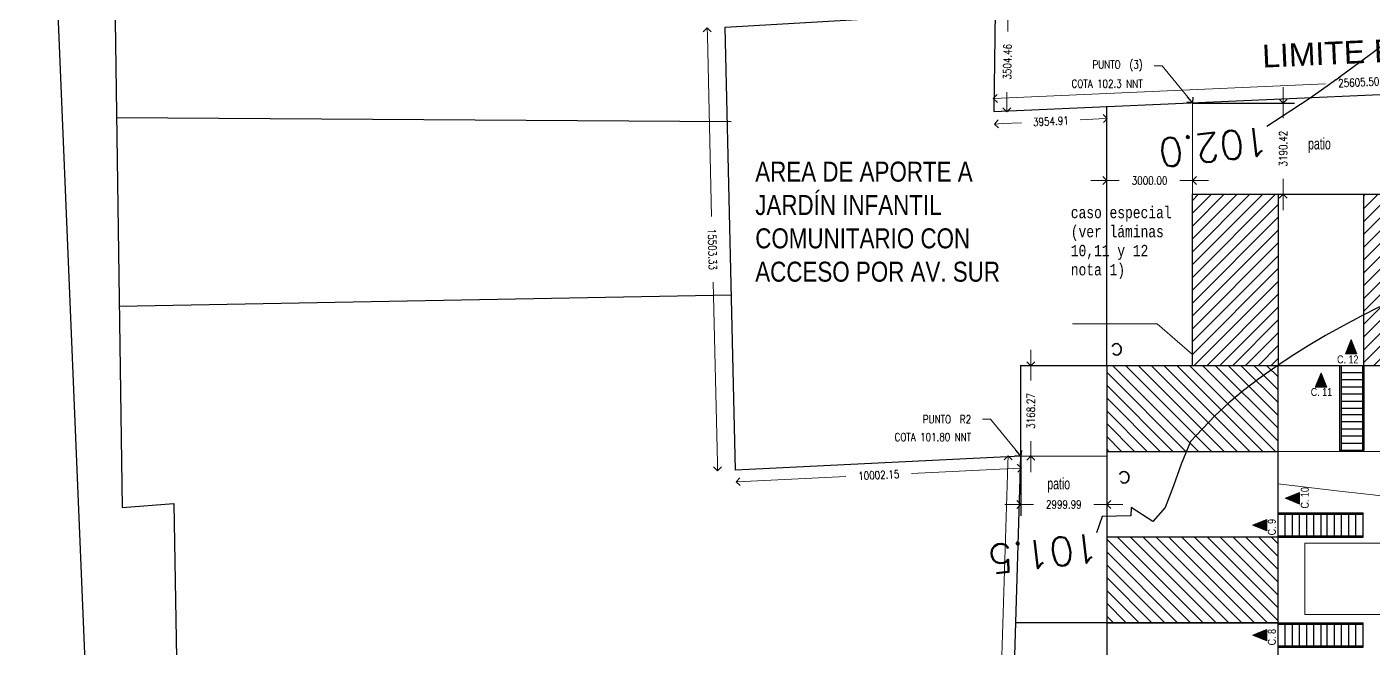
# Model space of a CAD drawing. Header units: metres. Extents: x -632 to 145, y -170 to 252.
# Drawn here: x -37.78 to 9.32, y 26.12 to 47.85 of the extents above; entities that cross this region are included whole.
import ezdxf

# ---------------------------------------------------------------- set-up
doc = ezdxf.new("R2010")
doc.units = ezdxf.units.M
doc.header["$LTSCALE"] = 5
doc.header["$MEASUREMENT"] = 0
doc.layers.get('0').update_dxf_attribs({"color": 30})
doc.layers.get('DEFPOINTS').update_dxf_attribs({"color": 210})
for name, color, linetype, lineweight in [('A-ANNO-SYMB', 3, 'Continuous', 18), ('U-ANNO-TEXT', 3, 'Continuous', 18), ('U-CONT-LEVL', 8, 'Continuous', 18), ('U-PARK-MNR', 255, 'Continuous', 13)]:
    doc.layers.add(name, color=color, linetype=linetype, lineweight=lineweight)
doc.layers.add('U-ANNO-DIMS', color=210, linetype='Continuous', lineweight=18, plot=False)
for name, color, linetype in [('U-BLDG', 7, 'Continuous'), ('U-PROP', 1, 'Continuous'), ('U-SDWK', 4, 'Continuous'), ('U-STRS', 4, 'Continuous'), ('U-TOPO-CURV', 8, 'Continuous')]:
    doc.layers.add(name, color=color, linetype=linetype)
doc.styles.add('E-ARIAL', font='arial.ttf')
doc.styles.add('E-ROMANS', font='romans.shx', dxfattribs={"width": 0.8})
doc.dimstyles.new('E-0001_ARW_24', dxfattribs={"dimscale": 0.001, "dimtxt": 2.4, "dimasz": 2.4, "dimexe": 1.2, "dimexo": 0.8, "dimgap": 1.2, "dimtad": 0, "dimdec": 0, "dimlfac": 1000, "dimzin": 0, "dimdsep": 46, "dimtxsty": 'E-ROMANS', "dimblk": 'OPEN90', "dimcen": 1.2, "dimclrd": 256, "dimclre": 256, "dimclrt": 256, "dimadec": 0, "dimazin": 0, "dimtfac": 1, "dimtdec": 0, "dimtmove": 1, "dimatfit": 3, "dimldrblk": 'OPEN90', "dimfxl": 1, "dimtfill": 1, "dimtolj": 1, "dimtzin": 0, "dimlwd": -1, "dimarcsym": 0})

# ---------------------------------------------------------------- blocks, each defined once
blk = doc.blocks.new('_Open90')
at = {"color": 0, "linetype": 'ByBlock', "lineweight": -2}
for p, q in [((0, 0), (-1, 0)), ((-0.5, 0.5), (0, 0)), ((0, 0), (-0.5, -0.5))]:
    blk.add_line(p, q, dxfattribs=at)
blk = doc.blocks.new('*D3')
at = {"layer": 'DEFPOINTS', "color": 0, "transparency": 16777216}
for p in [(-3, 32.83), (0, 32.83), (0, 31.144)]:
    blk.add_point(p, dxfattribs=at)
at = {"layer": 'U-ANNO-DIMS', "color": 1, "lineweight": -2, "transparency": 16777216}
for p, q in [((-3, 32.83), (-3, 30.744)), ((0, 32.83), (0, 30.744))]:
    blk.add_line(p, q, dxfattribs=at)
at = {"layer": 'U-ANNO-DIMS', "color": 1, "transparency": 16777216}
for p, q in [((-3.28, 31.144), (-3.56, 31.144)), ((-3, 31.144), (-2.556, 31.144)), ((0, 31.144), (-0.444, 31.144)), ((0.28, 31.144), (0.56, 31.144))]:
    blk.add_line(p, q, dxfattribs=at)
at = {"layer": 'U-ANNO-DIMS', "color": 1, "transparency": 16777216, "xscale": 0.28, "yscale": 0.28, "zscale": 0.28}
blk.add_blockref('_Open90', (-3, 31.144), dxfattribs=at)
at = {"layer": 'U-ANNO-DIMS', "color": 1, "transparency": 16777216, "xscale": 0.28, "yscale": 0.28, "zscale": 0.28, "rotation": 180}
blk.add_blockref('_Open90', (0, 31.144), dxfattribs=at)
at = {"layer": 'U-ANNO-DIMS', "color": 2, "transparency": 16777216, "insert": (-1.5, 31.144), "char_height": 0.28, "attachment_point": 5, "style": 'E-ROMANS', "bg_fill": 3, "box_fill_scale": 1.25, "bg_fill_color": 256, "bg_fill_true_color": 13158600, "bg_fill_transparency": 0}
blk.add_mtext('\\A1;2999.99', dxfattribs=at)
blk = doc.blocks.new('*D30')
at = {"layer": 'DEFPOINTS', "color": 0, "transparency": 16777216}
for p in [(3, 45.189), (6.177, 45.189), (4.463, 41.999)]:
    blk.add_point(p, dxfattribs=at)
at = {"layer": 'U-ANNO-DIMS', "color": 1, "transparency": 16777216}
for p, q in [((6.177, 45.469), (6.177, 45.749)), ((6.177, 45.189), (6.177, 44.656)), ((6.177, 41.999), (6.177, 42.533)), ((6.177, 41.719), (6.177, 41.439))]:
    blk.add_line(p, q, dxfattribs=at)
at = {"layer": 'U-ANNO-DIMS', "color": 1, "lineweight": -2, "transparency": 16777216}
for p, q in [((3, 45.189), (6.577, 45.189)), ((4.463, 41.999), (6.577, 41.999))]:
    blk.add_line(p, q, dxfattribs=at)
at = {"layer": 'U-ANNO-DIMS', "color": 1, "transparency": 16777216, "xscale": 0.28, "yscale": 0.28, "zscale": 0.28}
for p, rotation in [((6.177, 45.189), 270), ((6.177, 41.999), 90)]:
    blk.add_blockref('_Open90', p, dxfattribs=dict(at, rotation=rotation))
at = {"layer": 'U-ANNO-DIMS', "color": 2, "transparency": 16777216, "insert": (6.177, 43.594), "char_height": 0.28, "attachment_point": 5, "rotation": 90, "style": 'E-ROMANS', "bg_fill": 3, "box_fill_scale": 1.25, "bg_fill_color": 256, "bg_fill_true_color": 13158600, "bg_fill_transparency": 0}
blk.add_mtext('\\A1;3190.42', dxfattribs=at)
blk = doc.blocks.new('*D52')
at = {"layer": 'DEFPOINTS', "color": 0, "transparency": 16777216}
for p in [(-12.888, 47.846), (-13.614, 32.321), (-12.526, 32.347)]:
    blk.add_point(p, dxfattribs=at)
at = {"layer": 'U-ANNO-DIMS', "color": 1, "transparency": 16777216}
for p, q in [((-13.97, 47.54), (-13.823, 41.223)), ((-13.621, 32.601), (-13.769, 38.919))]:
    blk.add_line(p, q, dxfattribs=at)
at = {"layer": 'U-ANNO-DIMS', "color": 1, "transparency": 16777216, "xscale": 0.28, "yscale": 0.28, "zscale": 0.28}
for p, rotation in [((-13.977, 47.82), 91.33996738035181), ((-13.614, 32.321), 271.3399673803518)]:
    blk.add_blockref('_Open90', p, dxfattribs=dict(at, rotation=rotation))
at = {"layer": 'U-ANNO-DIMS', "color": 2, "transparency": 16777216, "insert": (-13.796, 40.071), "char_height": 0.28, "attachment_point": 5, "rotation": 271.34, "style": 'E-ROMANS', "bg_fill": 3, "box_fill_scale": 1.25, "bg_fill_color": 256, "bg_fill_true_color": 13158600, "bg_fill_transparency": 0}
blk.add_mtext('\\A1;15503.33', dxfattribs=at)
blk = doc.blocks.new('*D53')
at = {"layer": 'DEFPOINTS', "color": 0, "transparency": 16777216}
for p in [(-3.907, 48.393), (-3.95, 44.888), (-3.498, 44.883)]:
    blk.add_point(p, dxfattribs=at)
at = {"layer": 'U-ANNO-DIMS', "color": 1, "transparency": 16777216}
for p, q in [((-3.458, 48.107), (-3.463, 47.696)), ((-3.494, 45.163), (-3.489, 45.574))]:
    blk.add_line(p, q, dxfattribs=at)
at = {"layer": 'U-ANNO-DIMS', "color": 1, "transparency": 16777216, "xscale": 0.28, "yscale": 0.28, "zscale": 0.28}
for p, rotation in [((-3.454, 48.387), 89.29162592105234), ((-3.498, 44.883), 269.2916259210523)]:
    blk.add_blockref('_Open90', p, dxfattribs=dict(at, rotation=rotation))
at = {"layer": 'U-ANNO-DIMS', "color": 2, "transparency": 16777216, "insert": (-3.476, 46.635), "char_height": 0.28, "attachment_point": 5, "rotation": 89.2916, "style": 'E-ROMANS', "bg_fill": 3, "box_fill_scale": 1.25, "bg_fill_color": 256, "bg_fill_true_color": 13158600, "bg_fill_transparency": 0}
blk.add_mtext('\\A1;3504.46', dxfattribs=at)
blk = doc.blocks.new('*D54')
at = {"layer": 'DEFPOINTS', "color": 0, "transparency": 16777216}
for p in [(-3, 32.83), (-12.99, 32.347), (-12.97, 31.933)]:
    blk.add_point(p, dxfattribs=at)
at = {"layer": 'U-ANNO-DIMS', "color": 1, "transparency": 16777216}
for p, q in [((-12.691, 31.946), (-9.126, 32.119)), ((-3.26, 32.402), (-6.825, 32.23))]:
    blk.add_line(p, q, dxfattribs=at)
at = {"layer": 'U-ANNO-DIMS', "color": 1, "transparency": 16777216, "xscale": 0.28, "yscale": 0.28, "zscale": 0.28}
for p, rotation in [((-2.98, 32.416), 2.766608532517791), ((-12.97, 31.933), 182.7666085325178)]:
    blk.add_blockref('_Open90', p, dxfattribs=dict(at, rotation=rotation))
at = {"layer": 'U-ANNO-DIMS', "color": 2, "transparency": 16777216, "insert": (-7.975, 32.174), "char_height": 0.28, "attachment_point": 5, "rotation": 2.7666, "style": 'E-ROMANS', "bg_fill": 3, "box_fill_scale": 1.25, "bg_fill_color": 256, "bg_fill_true_color": 13158600, "bg_fill_transparency": 0}
blk.add_mtext('\\A1;10002.15', dxfattribs=at)
blk = doc.blocks.new('*D55')
at = {"layer": 'DEFPOINTS', "color": 0, "transparency": 16777216}
for p in [(-3, 35.998), (-2.652, 35.998), (-3, 32.83)]:
    blk.add_point(p, dxfattribs=at)
at = {"layer": 'U-ANNO-DIMS', "color": 1, "transparency": 16777216}
for p, q in [((-2.652, 36.278), (-2.652, 36.558)), ((-2.652, 35.998), (-2.652, 35.475)), ((-2.652, 32.83), (-2.652, 33.352)), ((-2.652, 32.55), (-2.652, 32.27))]:
    blk.add_line(p, q, dxfattribs=at)
at = {"layer": 'U-ANNO-DIMS', "color": 1, "transparency": 16777216, "xscale": 0.28, "yscale": 0.28, "zscale": 0.28}
for p, rotation in [((-2.652, 35.998), 270), ((-2.652, 32.83), 90)]:
    blk.add_blockref('_Open90', p, dxfattribs=dict(at, rotation=rotation))
at = {"layer": 'U-ANNO-DIMS', "color": 2, "transparency": 16777216, "insert": (-2.652, 34.414), "char_height": 0.28, "attachment_point": 5, "rotation": 90, "style": 'E-ROMANS', "bg_fill": 3, "box_fill_scale": 1.25, "bg_fill_color": 256, "bg_fill_true_color": 13158600, "bg_fill_transparency": 0}
blk.add_mtext('\\A1;3168.27', dxfattribs=at)
blk = doc.blocks.new('*D56')
at = {"layer": 'DEFPOINTS', "color": 0, "transparency": 16777216}
for p in [(-3.95, 44.888), (0, 45.086), (0.022, 44.651)]:
    blk.add_point(p, dxfattribs=at)
at = {"layer": 'U-ANNO-DIMS', "color": 1, "transparency": 16777216}
for p, q in [((-3.649, 44.468), (-2.981, 44.502)), ((-0.258, 44.638), (-0.925, 44.604))]:
    blk.add_line(p, q, dxfattribs=at)
at = {"layer": 'U-ANNO-DIMS', "color": 1, "transparency": 16777216, "xscale": 0.28, "yscale": 0.28, "zscale": 0.28}
for p, rotation in [((0.022, 44.651), 2.855874807772249), ((-3.928, 44.454), 182.8558748077722)]:
    blk.add_blockref('_Open90', p, dxfattribs=dict(at, rotation=rotation))
at = {"layer": 'U-ANNO-DIMS', "color": 2, "transparency": 16777216, "insert": (-1.953, 44.553), "char_height": 0.28, "attachment_point": 5, "rotation": 2.8559, "style": 'E-ROMANS', "bg_fill": 3, "box_fill_scale": 1.25, "bg_fill_color": 256, "bg_fill_true_color": 13158600, "bg_fill_transparency": 0}
blk.add_mtext('\\A1;3954.91', dxfattribs=at)
blk = doc.blocks.new('*D57')
at = {"layer": 'DEFPOINTS', "color": 0, "transparency": 16777216}
for p in [(-3.447, 32.843), (-3, 32.83), (-4.049, -0.916)]:
    blk.add_point(p, dxfattribs=at)
at = {"layer": 'U-ANNO-DIMS', "color": 1, "transparency": 16777216}
for p, q in [((-3.455, 32.564), (-3.935, 17.138)), ((-4.487, -0.623), (-4.007, 14.803))]:
    blk.add_line(p, q, dxfattribs=at)
at = {"layer": 'U-ANNO-DIMS', "color": 1, "transparency": 16777216, "xscale": 0.28, "yscale": 0.28, "zscale": 0.28}
for p, rotation in [((-3.447, 32.843), 88.21981892361607), ((-4.496, -0.903), 268.2198189236161)]:
    blk.add_blockref('_Open90', p, dxfattribs=dict(at, rotation=rotation))
at = {"layer": 'U-ANNO-DIMS', "color": 2, "transparency": 16777216, "insert": (-3.971, 15.97), "char_height": 0.28, "attachment_point": 5, "rotation": 88.2198, "style": 'E-ROMANS', "bg_fill": 3, "box_fill_scale": 1.25, "bg_fill_color": 256, "bg_fill_true_color": 13158600, "bg_fill_transparency": 0}
blk.add_mtext('\\A1;33762.28', dxfattribs=at)
blk = doc.blocks.new('*D58')
at = {"layer": 'DEFPOINTS', "color": 0, "transparency": 16777216}
for p in [(21.61, 46.478), (21.631, 46.019), (-3.95, 44.888)]:
    blk.add_point(p, dxfattribs=at)
at = {"layer": 'U-ANNO-DIMS', "color": 1, "transparency": 16777216}
for p, q in [((21.331, 46.466), (9.987, 45.965)), ((-3.691, 45.36), (7.653, 45.861))]:
    blk.add_line(p, q, dxfattribs=at)
at = {"layer": 'U-ANNO-DIMS', "color": 1, "transparency": 16777216, "xscale": 0.28, "yscale": 0.28, "zscale": 0.28}
for p, rotation in [((21.61, 46.478), 2.531293916479357), ((-3.97, 45.347), 182.5312939164794)]:
    blk.add_blockref('_Open90', p, dxfattribs=dict(at, rotation=rotation))
at = {"layer": 'U-ANNO-DIMS', "color": 2, "transparency": 16777216, "insert": (8.82, 45.913), "char_height": 0.28, "attachment_point": 5, "rotation": 2.5313, "style": 'E-ROMANS', "bg_fill": 3, "box_fill_scale": 1.25, "bg_fill_color": 256, "bg_fill_true_color": 13158600, "bg_fill_transparency": 0}
blk.add_mtext('\\A1;25605.50', dxfattribs=at)
blk = doc.blocks.new('*D92')
at = {"layer": 'DEFPOINTS', "color": 0, "transparency": 16777216}
for p in [(0, 42.476), (0, 41.999), (3, 41.999)]:
    blk.add_point(p, dxfattribs=at)
at = {"layer": 'U-ANNO-DIMS', "color": 1, "transparency": 16777216}
for p, q in [((-0.28, 42.476), (-0.56, 42.476)), ((0, 42.476), (0.439, 42.476)), ((3, 42.476), (2.561, 42.476)), ((3.28, 42.476), (3.56, 42.476))]:
    blk.add_line(p, q, dxfattribs=at)
at = {"layer": 'U-ANNO-DIMS', "color": 1, "transparency": 16777216, "xscale": 0.28, "yscale": 0.28, "zscale": 0.28}
blk.add_blockref('_Open90', (0, 42.476), dxfattribs=at)
at = {"layer": 'U-ANNO-DIMS', "color": 1, "transparency": 16777216, "xscale": 0.28, "yscale": 0.28, "zscale": 0.28, "rotation": 180}
blk.add_blockref('_Open90', (3, 42.476), dxfattribs=at)
at = {"layer": 'U-ANNO-DIMS', "color": 2, "transparency": 16777216, "insert": (1.5, 42.476), "char_height": 0.28, "attachment_point": 5, "style": 'E-ROMANS', "bg_fill": 3, "box_fill_scale": 1.25, "bg_fill_color": 256, "bg_fill_true_color": 13158600, "bg_fill_transparency": 0}
blk.add_mtext('\\A1;3000.00', dxfattribs=at)

msp = doc.modelspace()

# ---------------------------------------------------------------- hatches: boundary and pattern name
at = {"layer": 'A-ANNO-SYMB'}
h = msp.add_hatch(dxfattribs=at)
h.set_pattern_fill('ANSI31', color=256, scale=0.01, angle=-180, style=0)
h.set_pattern_definition([(315, (5.29649, 28.660074), (0.02245064, 0.02245064), [])])
h.paths.add_polyline_path([(8.550469, 36.918388), (8.750469, 36.418388), (8.350469, 36.418388)])
h = msp.add_hatch(dxfattribs=at)
h.set_pattern_fill('ANSI31', color=256, scale=0.01, angle=-180, style=0)
h.set_pattern_definition([(315, (4.24602, 27.49075), (0.02245064, 0.02245064), [])])
h.paths.add_polyline_path([(7.5, 35.749064), (7.7, 35.249064), (7.3, 35.249064)])
h = msp.add_hatch(dxfattribs=at)
h.set_pattern_fill('ANSI31', color=256, scale=0.01, angle=-90, style=0)
h.set_pattern_definition([(45, (14.508314, 28.102804), (-0.02245064, 0.02245064), [])])
h.paths.add_polyline_path([(6.25, 31.356784), (6.75, 31.556784), (6.75, 31.156784)])
h = msp.add_hatch(dxfattribs=at)
h.set_pattern_fill('ANSI31', color=256, scale=0.01, angle=-90, style=0)
h.set_pattern_definition([(45, (13.357198, 27.16272), (-0.02245064, 0.02245064), [])])
h.paths.add_polyline_path([(5.098884, 30.4167), (5.598884, 30.6167), (5.598884, 30.2167)])
h = msp.add_hatch(dxfattribs=at)
h.set_pattern_fill('ANSI31', color=256, scale=0.01, angle=-90, style=0)
h.set_pattern_definition([(45, (13.357198, 23.31272), (-0.02245064, 0.02245064), [])])
h.paths.add_polyline_path([(5.098884, 26.5667), (5.598884, 26.7667), (5.598884, 26.3667)])
at = {"layer": 'U-BLDG'}
h = msp.add_hatch(dxfattribs=at)
h.set_pattern_fill('ANSI31', color=256, scale=0.1, angle=3.3640869, style=0)
h.set_pattern_definition([(45, (23.8623, -32.09583), (-0.2245064, 0.2245064), [])])
h.paths.add_polyline_path([(6, 41.999064), (3, 41.999064), (3, 35.999064), (6, 35.999064)])
h.paths.add_polyline_path([(12, 41.999064), (9, 41.999064), (9, 35.999064), (12, 35.999064)])
h.paths.add_polyline_path([(15, 35.999064), (18, 35.999064), (18, 41.999064), (15, 41.999064)])
h = msp.add_hatch(dxfattribs=at)
h.set_pattern_fill('ANSI31', color=256, scale=0.1, angle=93.3640869, style=0)
h.set_pattern_definition([(135, (24.7565, -32.09583), (-0.2245064, -0.2245064), [])])
h.paths.add_polyline_path([(0, 5.997822), (0, 2.997822), (6, 2.997822), (6, 5.997822)])
h.paths.add_polyline_path([(6, 8.997822), (6, 11.997822), (0, 11.997822), (0, 8.997822)])
h.paths.add_polyline_path([(0, 17.997822), (0, 14.997822), (6, 14.997822), (6, 17.997822)])
h.paths.add_polyline_path([(6, 23.997822), (0, 23.997822), (0, 20.997822), (6, 20.997822)])
h.paths.add_polyline_path([(0, 29.997822), (0, 26.997822), (6, 26.997822), (6, 29.997822)])
h.paths.add_polyline_path([(6, 32.997822), (6, 35.997822), (0, 35.997822), (0, 32.997822)])

# ---------------------------------------------------------------- linework, layer by layer
at = {"layer": 'A-ANNO-SYMB'}
for p, q in [((8.550469, 36.918388), (8.350469, 36.418388)), ((8.550469, 36.918388), (8.750469, 36.418388)), ((8.350469, 36.418388), (8.750469, 36.418388)), ((7.5, 35.749064), (7.3, 35.249064)), ((7.5, 35.749064), (7.7, 35.249064)), ((7.3, 35.249064), (7.7, 35.249064)), ((6.25, 31.356784), (6.75, 31.556784)), ((6.25, 31.356784), (6.75, 31.156784)), ((6.75, 31.156784), (6.75, 31.556784)), ((5.098884, 30.4167), (5.598884, 30.6167)), ((5.598884, 30.2167), (5.598884, 30.6167)), ((5.098884, 30.4167), (5.598884, 30.2167)), ((5.098884, 26.5667), (5.598884, 26.7667)), ((5.098884, 26.5667), (5.598884, 26.3667)), ((5.598884, 26.3667), (5.598884, 26.7667))]:
    msp.add_line(p, q, dxfattribs=at)
at = {"layer": 'U-ANNO-TEXT'}
for p, q in [((-1.190774, 37.467895), (1.769665, 37.467895)), ((1.769665, 37.467895), (3, 36.395413))]:
    msp.add_line(p, q, dxfattribs=at)
at = {"layer": 'U-BLDG'}
for points in [[(3, 35.999064), (3, 41.999064), (6, 41.999064), (6, 35.999064), (3, 35.999064)], [(9, 35.999064), (9, 41.999064), (12, 41.999064), (12, 35.999064), (9, 35.999064)], [(6, 35.997822), (0, 35.997822), (0, 32.997822), (6, 32.997822), (6, 35.997822)], [(6, 29.997822), (0, 29.997822), (0, 26.997822), (6, 26.997822), (6, 29.997822)]]:
    msp.add_lwpolyline(points, dxfattribs=at)
at = {"layer": 'U-CONT-LEVL'}
for p, q in [((6, 32.997822), (18.849997, 32.996622)), ((6, 31.858498), (8.149907, 31.610104)), ((8.149907, 31.610104), (8.999907, 31.511897)), ((8.999907, 31.511897), (11.999907, 31.165286))]:
    msp.add_line(p, q, dxfattribs=at)
at = {"layer": 'U-PARK-MNR'}
msp.add_lwpolyline([(6.934518, 27.29242), (6.934518, 29.79242), (11.934518, 29.79242), (11.934518, 27.29242)], close=True, dxfattribs=at)
at = {"layer": 'U-PROP'}
for p, q in [((-35.040414, 72.842219), (-34.449695, 31.040696)), ((-13.353022, 47.845867), (-3.90667, 48.392656)), ((-3.90667, 48.392656), (-3.949996, 44.888468)), ((-12.990481, 32.346776), (-13.353022, 47.845867)), ((-12.990481, 32.346776), (-13.353022, 47.845867)), ((-12.990481, 32.346776), (-13.353022, 47.845867)), ((-12.990481, 32.346776), (-13.353022, 47.845867)), ((-3.949996, 44.888468), (21.63052, 46.019336)), ((0, 35.997822), (0, 45.085517)), ((-34.642557, 44.688368), (-13.143457, 44.544989)), ((-34.549153, 38.078775), (-13.123976, 38.476351)), ((-2.999991, 32.829556), (-2.999991, 36.019604)), ((0, 35.997822), (-2.999991, 35.997822)), ((12, 35.999064), (0, 35.999064)), ((6, 26.997822), (6, 35.997822)), ((6, 26.997822), (6, 35.997822)), ((-2.999991, 32.829556), (-12.990481, 32.346776)), ((-2.999991, 32.829556), (-12.990481, 32.346776)), ((-4.048817, -0.916428), (-2.999991, 32.829556)), ((-34.449695, 31.040696), (-32.644779, 31.178558)), ((-32.644779, 31.178558), (-32.050607, -0.425816)), ((6, 26.997822), (-3.181241, 26.997822)), ((6, 17.997822), (6, 26.997822))]:
    msp.add_line(p, q, dxfattribs=at)
for points in [[(20.999991, 41.999064), (21, 35.999064), (3, 35.999064), (3, 41.999064)], [(0, 35.997822), (0, -0.002178), (6, -0.002178), (6, 35.997822)]]:
    msp.add_lwpolyline(points, close=True, dxfattribs=at)
at = {"layer": 'U-SDWK'}
msp.add_line((-34.563736, -2.296119), (-37.780758, 74.190481), dxfattribs=at)
at = {"layer": 'U-STRS'}
for p, q in [((8.15, 35.999064), (8.15, 34.279064)), ((9, 35.999064), (8.15, 35.999064)), ((8.2, 35.999064), (8.2, 34.279064)), ((8.95, 35.999064), (8.95, 33.029064)), ((9, 35.999064), (9, 33.029064)), ((8.95, 35.749064), (8.2, 35.749064)), ((8.95, 35.499064), (8.2, 35.499064)), ((8.95, 35.249064), (8.2, 35.249064)), ((8.95, 34.999064), (8.2, 34.999064)), ((8.95, 34.749064), (8.2, 34.749064)), ((8.95, 34.499064), (8.2, 34.499064)), ((8.15, 34.279064), (8.15, 33.029064)), ((8.2, 34.279064), (8.2, 33.029064)), ((8.95, 34.279064), (8.2, 34.279064)), ((8.95, 34.029064), (8.2, 34.029064)), ((8.95, 33.779064), (8.2, 33.779064)), ((8.95, 33.529064), (8.2, 33.529064)), ((9, 33.029064), (8.15, 33.029064)), ((8.95, 33.279064), (8.2, 33.279064)), ((6, 30.847822), (7.72, 30.847822)), ((6, 29.997822), (6, 30.847822)), ((6, 30.797822), (7.72, 30.797822)), ((6.25, 30.047822), (6.25, 30.797822)), ((6.5, 30.047822), (6.5, 30.797822)), ((6.75, 30.047822), (6.75, 30.797822)), ((7, 30.047822), (7, 30.797822)), ((7.25, 30.047822), (7.25, 30.797822)), ((7.5, 30.047822), (7.5, 30.797822)), ((7.72, 30.847822), (8.97, 30.847822)), ((7.72, 30.797822), (8.97, 30.797822)), ((7.72, 30.047822), (7.72, 30.797822)), ((7.97, 30.047822), (7.97, 30.797822)), ((8.22, 30.047822), (8.22, 30.797822)), ((8.47, 30.047822), (8.47, 30.797822)), ((8.72, 30.047822), (8.72, 30.797822)), ((8.97, 29.997822), (8.97, 30.847822)), ((6, 30.047822), (8.97, 30.047822)), ((6, 29.997822), (8.97, 29.997822)), ((6, 26.997822), (7.72, 26.997822)), ((6, 26.147822), (6, 26.997822)), ((6, 26.947822), (7.72, 26.947822)), ((6.25, 26.197822), (6.25, 26.947822)), ((6.5, 26.197822), (6.5, 26.947822)), ((6.75, 26.197822), (6.75, 26.947822)), ((7, 26.197822), (7, 26.947822)), ((7.25, 26.197822), (7.25, 26.947822)), ((7.5, 26.197822), (7.5, 26.947822)), ((7.72, 26.997822), (8.97, 26.997822)), ((7.72, 26.947822), (8.97, 26.947822)), ((7.72, 26.197822), (7.72, 26.947822)), ((7.97, 26.197822), (7.97, 26.947822)), ((8.22, 26.197822), (8.22, 26.947822)), ((8.47, 26.197822), (8.47, 26.947822)), ((8.72, 26.197822), (8.72, 26.947822)), ((8.97, 26.147822), (8.97, 26.997822)), ((6, 26.197822), (8.97, 26.197822)), ((6, 26.147822), (8.97, 26.147822))]:
    msp.add_line(p, q, dxfattribs=at)

# ---------------------------------------------------------------- texts
at = {"layer": 'U-ANNO-TEXT'}
for s, height, rotation, style, p in [('LIMITE PREDIAL', 0.8, 2.5734655, 'E-ARIAL', (5.460136, 46.42822)), ('c', 0.6, 186.5658641, 'E-ROMANS', (0.561834, 36.794607))]:
    msp.add_text(s, height=height, rotation=rotation, dxfattribs=dict(at, style=style)).set_placement(p)
at = {"layer": 'U-ANNO-TEXT', "attachment_point": 1, "style": 'E-ROMANS'}
for s, insert, char_height, width in [('{\\fArial Narrow|b0|i0|c0|p34;patio}', (7.047717, 43.965728), 0.4, 3.7363), ('{\\fArial|b0|i0|c0|p34;AREA DE APORTE A JARDÍN INFANTIL COMUNITARIO CON ACCESO POR AV. SUR}', (-12.296138, 43.138777), 0.7, 9.6755), ('{\\fMonospac821 BT|b0|i0|c0|p49;caso especial \\P(ver láminas 10,11 y 12 nota 1)}', (-1.254914, 41.559182), 0.4, 3.7363), ('{\\fArial|b0|i0|c0|p34;C. 12}', (8.061013, 36.358663), 0.28, 1.6507), ('{\\fArial|b0|i0|c0|p34;C. 11}', (7.140312, 35.21778), 0.28, 1.6507)]:
    msp.add_mtext(s, dxfattribs=dict(at, insert=insert, char_height=char_height, width=width))
at = {"layer": 'U-ANNO-TEXT', "char_height": 0.28, "attachment_point": 6, "style": 'E-ROMANS'}
for s, insert in [('PUNTO  R2', (-4.743113, 34.122424)), ('COTA 101.80 NNT', (-4.743113, 33.499937))]:
    msp.add_mtext(s, dxfattribs=dict(at, insert=insert))
at = {"layer": 'U-ANNO-TEXT', "char_height": 0.28, "width": 1.6507, "attachment_point": 1, "rotation": 90, "style": 'E-ROMANS'}
for s, insert in [('{\\fArial|b0|i0|c0|p34;C. 10}', (6.790427, 31.000659)), ('{\\fArial|b0|i0|c0|p34;C. 9}', (5.63931, 30.060574)), ('{\\fArial|b0|i0|c0|p34;C. 8}', (5.63931, 26.210574))]:
    msp.add_mtext(s, dxfattribs=dict(at, insert=insert))

# ---------------------------------------------------------------- next in the draw order: dimensions: what is measured, and where the dimension line sits
at = {"layer": 'U-ANNO-DIMS'}
for p1, p2, distance, picture, middle in [((-3.90667, 48.392656), (-3.949996, 44.888468), 0.452476, '*D53', (-3.475892, 46.634968)), ((-12.888074, 47.845867), (-12.525533, 32.346776), -1.089082, '*D52', (-13.795588, 40.070854))]:
    dim = msp.add_aligned_dim(p1=p1, p2=p2, distance=distance, dimstyle='E-0001_ARW_24', override={"dimscale": 1, "dimtxt": 0.28, "dimasz": 0.28, "dimexe": 0.1, "dimexo": 0, "dimgap": 0.4, "dimtad": 0, "dimdec": 2, "dimzin": 1, "dimtxsty": 'E-ROMANS', "dimcen": 0.1, "dimse1": 1, "dimse2": 1, "dimclrd": 1, "dimclre": 250, "dimclrt": 2, "dimtdec": 2, "dimtmove": 2, "dimtzin": 1}, dxfattribs=at)
    dim.commit()
    dim.dimension.update_dxf_attribs({"geometry": picture, "text_midpoint": middle})
for base, p1, p2, angle, override, picture, middle in [((6.1773185, 45.1894795), (4.4633573, 41.9990642), (3, 45.1894795), 90, {"dimscale": 1, "dimtxt": 0.28, "dimasz": 0.28, "dimexe": 0.4, "dimexo": 0, "dimgap": 0.4, "dimtad": 0, "dimdec": 2, "dimzin": 1, "dimtxsty": 'E-ROMANS', "dimcen": 0.1, "dimclrd": 1, "dimclre": 1, "dimclrt": 2, "dimtdec": 0, "dimtmove": 1, "dimtzin": 1}, '*D30', (6.1773185, 43.5942719)), ((0, 31.144375), (-2.999991, 32.829556), (0, 32.829556), 0, {"dimscale": 1, "dimtxt": 0.28, "dimasz": 0.28, "dimexe": 0.4, "dimexo": 0, "dimgap": 0.4, "dimtad": 0, "dimdec": 2, "dimzin": 1, "dimtxsty": 'E-ROMANS', "dimcen": 0.1, "dimclrd": 1, "dimclre": 1, "dimclrt": 2, "dimtmove": 1, "dimtzin": 1}, '*D3', (-1.499995, 31.144375))]:
    dim = msp.add_linear_dim(base=base, p1=p1, p2=p2, angle=angle, dimstyle='E-0001_ARW_24', override=override, dxfattribs=at)
    dim.commit()
    dim.dimension.update_dxf_attribs({"geometry": picture, "text_midpoint": middle})

# ---------------------------------------------------------------- next in the draw order: linework, layer by layer
at = {"layer": 'U-TOPO-CURV', "elevation": 101.5}
msp.add_lwpolyline([(9.543912, 38.063603), (8.905671, 37.734123), (8.27646, 37.39688), (7.658043, 37.050382), (7.05218, 36.693135), (6.460635, 36.323649), (5.885169, 35.940429), (5.327546, 35.541983), (4.789526, 35.126819), (4.272872, 34.693444), (3.779348, 34.240365), (2.930173, 33.341565), (2.611159, 32.554485), (2.334407, 31.79739), (2.045005, 31.032903), (1.609456, 30.54323), (0.853591, 31.038074), (0.845124, 30.741172), (-0.160958, 30.716181), (-0.35662, 30.144974)], dxfattribs=at)

# ---------------------------------------------------------------- next in the draw order: texts
at = {"layer": 'U-ANNO-TEXT', "style": 'E-ROMANS'}
msp.add_text('c', height=0.6, rotation=186.5658641, dxfattribs=at).set_placement((0.826542, 32.320327))
at = {"layer": 'U-ANNO-TEXT', "insert": (-2.076515, 32.070759), "char_height": 0.4, "width": 3.7363, "attachment_point": 1, "style": 'E-ROMANS'}
msp.add_mtext('{\\fArial Narrow|b0|i0|c0|p34;patio}', dxfattribs=at)
at = {"layer": 'U-TOPO-CURV', "style": 'E-ROMANS'}
msp.add_text('102.0', height=1, rotation=186.5658641, dxfattribs=at).set_placement((5.598715, 44.366305))

# ---------------------------------------------------------------- next in the draw order: dimensions: what is measured, and where the dimension line sits
at = {"layer": 'U-ANNO-DIMS'}
dim = msp.add_aligned_dim(p1=(-3.949996, 44.888468), p2=(0, 45.085517), distance=-0.434597, dimstyle='E-0001_ARW_24', override={"dimscale": 1, "dimtxt": 0.28, "dimasz": 0.28, "dimexe": 0.1, "dimexo": 0, "dimgap": 0.4, "dimtad": 0, "dimdec": 2, "dimzin": 1, "dimtxsty": 'E-ROMANS', "dimcen": 0.1, "dimse1": 1, "dimse2": 1, "dimclrd": 1, "dimclre": 250, "dimclrt": 2, "dimtdec": 2, "dimtmove": 2, "dimtzin": 1}, dxfattribs=at)
dim.commit()
dim.dimension.update_dxf_attribs({"geometry": '*D56', "text_midpoint": (-1.953345, 44.552935)})
dim = msp.add_linear_dim(base=(0, 42.476153), p1=(3, 41.999064), p2=(0, 41.999064), dimstyle='E-0001_ARW_24', override={"dimscale": 1, "dimtxt": 0.28, "dimasz": 0.28, "dimexe": 0.1, "dimexo": 0, "dimgap": 0.4, "dimtad": 0, "dimdec": 2, "dimzin": 1, "dimtxsty": 'E-ROMANS', "dimcen": 0.1, "dimse1": 1, "dimse2": 1, "dimclrd": 1, "dimclre": 250, "dimclrt": 2, "dimtdec": 2, "dimtmove": 2, "dimtzin": 1}, dxfattribs=at)
dim.commit()
dim.dimension.update_dxf_attribs({"geometry": '*D92', "text_midpoint": (1.5, 42.476153)})

# ---------------------------------------------------------------- next in the draw order: leaders
at = {"layer": 'U-ANNO-DIMS', "annotation_type": 0, "has_hookline": 1, "hookline_direction": 1, "text_width": 1.909333}
msp.add_leader([(-2.999991, 32.829556), (-4.063113, 34.122424), (-4.343113, 34.122424)], dimstyle='E-0001_ARW_24', override={"dimscale": 1, "dimtxt": 0.28, "dimasz": 0.28, "dimexe": 0.4, "dimexo": 0, "dimgap": 0.4, "dimtad": 0, "dimdec": 2, "dimzin": 1, "dimtxsty": 'E-ROMANS', "dimcen": 0.1, "dimclrd": 1, "dimclre": 1, "dimclrt": 2, "dimtzin": 1}, dxfattribs=at)

# ---------------------------------------------------------------- next in the draw order: linework, layer by layer
at = {"layer": 'U-ANNO-DIMS'}
msp.add_line((3, 41.999064), (3, 42.719088), dxfattribs=at)

# ---------------------------------------------------------------- next in the draw order: dimensions: what is measured, and where the dimension line sits
for p1, p2, distance, picture, middle in [((-3.949996, 44.888468), (21.63052, 46.019336), 0.459475, '*D58', (8.819969, 45.912929)), ((-2.999991, 32.829556), (-12.990481, 32.346776), 0.414444, '*D54', (-7.975232, 32.174205))]:
    dim = msp.add_aligned_dim(p1=p1, p2=p2, distance=distance, dimstyle='E-0001_ARW_24', override={"dimscale": 1, "dimtxt": 0.28, "dimasz": 0.28, "dimexe": 0.1, "dimexo": 0, "dimgap": 0.4, "dimtad": 0, "dimdec": 2, "dimzin": 1, "dimtxsty": 'E-ROMANS', "dimcen": 0.1, "dimse1": 1, "dimse2": 1, "dimclrd": 1, "dimclre": 250, "dimclrt": 2, "dimtdec": 2, "dimtmove": 2, "dimtzin": 1}, dxfattribs=at)
    dim.commit()
    dim.dimension.update_dxf_attribs({"geometry": picture, "text_midpoint": middle})

# ---------------------------------------------------------------- next in the draw order: linework, layer by layer
at = {"layer": 'U-CONT-LEVL', "ltscale": 18}
msp.add_line((3, 41.999064), (3, 45.195715), dxfattribs=at)
at = {"layer": 'U-TOPO-CURV', "elevation": 102}
msp.add_lwpolyline([(9.884111, 47.38154), (9.179165, 46.851511), (8.482093, 46.337017), (7.793523, 45.840516), (7.11408, 45.364462), (6.444394, 44.911313), (5.598715, 44.366305)], dxfattribs=at)

# ---------------------------------------------------------------- next in the draw order: texts
at = {"layer": 'U-ANNO-TEXT', "char_height": 0.28, "attachment_point": 6, "style": 'E-ROMANS'}
for s, insert in [('PUNTO  (3)', (1.256878, 46.488583)), ('COTA 102.3 NNT', (1.256878, 45.866095))]:
    msp.add_mtext(s, dxfattribs=dict(at, insert=insert))

# ---------------------------------------------------------------- next in the draw order: dimensions: what is measured, and where the dimension line sits
at = {"layer": 'U-ANNO-DIMS'}
dim = msp.add_linear_dim(base=(-2.652175, 35.997822), p1=(-2.999991, 32.829556), p2=(-2.999991, 35.997822), angle=90, dimstyle='E-0001_ARW_24', override={"dimscale": 1, "dimtxt": 0.28, "dimasz": 0.28, "dimexe": 0.1, "dimexo": 0, "dimgap": 0.4, "dimtad": 0, "dimdec": 2, "dimzin": 1, "dimtxsty": 'E-ROMANS', "dimcen": 0.1, "dimse1": 1, "dimse2": 1, "dimclrd": 1, "dimclre": 250, "dimclrt": 2, "dimtdec": 2, "dimtmove": 2, "dimtzin": 1}, dxfattribs=at)
dim.commit()
dim.dimension.update_dxf_attribs({"geometry": '*D55', "text_midpoint": (-2.652175, 34.413689)})

# ---------------------------------------------------------------- next in the draw order: leaders
at = {"layer": 'U-ANNO-DIMS', "annotation_type": 0, "has_hookline": 1, "hookline_direction": 1, "text_width": 1.973333}
msp.add_leader([(3, 45.195715), (1.936878, 46.488583), (1.656878, 46.488583)], dimstyle='E-0001_ARW_24', override={"dimscale": 1, "dimtxt": 0.28, "dimasz": 0.28, "dimexe": 0.4, "dimexo": 0, "dimgap": 0.4, "dimtad": 0, "dimdec": 2, "dimzin": 1, "dimtxsty": 'E-ROMANS', "dimcen": 0.1, "dimclrd": 1, "dimclre": 1, "dimclrt": 2, "dimtzin": 1}, dxfattribs=at)

# ---------------------------------------------------------------- next in the draw order: dimensions: what is measured, and where the dimension line sits
at = {"layer": 'U-ANNO-DIMS'}
dim = msp.add_aligned_dim(p1=(-4.048817, -0.916428), p2=(-2.999991, 32.829556), distance=0.44698, dimstyle='E-0001_ARW_24', override={"dimscale": 1, "dimtxt": 0.28, "dimasz": 0.28, "dimexe": 0.1, "dimexo": 0, "dimgap": 0.4, "dimtad": 0, "dimdec": 2, "dimzin": 1, "dimtxsty": 'E-ROMANS', "dimcen": 0.1, "dimse1": 1, "dimse2": 1, "dimclrd": 1, "dimclre": 250, "dimclrt": 2, "dimtdec": 2, "dimtmove": 2, "dimtzin": 1}, dxfattribs=at)
dim.commit()
dim.dimension.update_dxf_attribs({"geometry": '*D57', "text_midpoint": (-3.971168, 15.97045)})

# ---------------------------------------------------------------- next in the draw order: linework, layer by layer
at = {"layer": 'U-CONT-LEVL', "ltscale": 18}
msp.add_line((-2.999991, 32.829556), (0, 32.829556), dxfattribs=at)

# ---------------------------------------------------------------- next in the draw order: texts
at = {"layer": 'U-TOPO-CURV', "style": 'E-ROMANS'}
msp.add_text('101.5', height=1, rotation=186.5658641, dxfattribs=at).set_placement((-0.35662, 30.144974))

doc.saveas('drawing.dxf')
